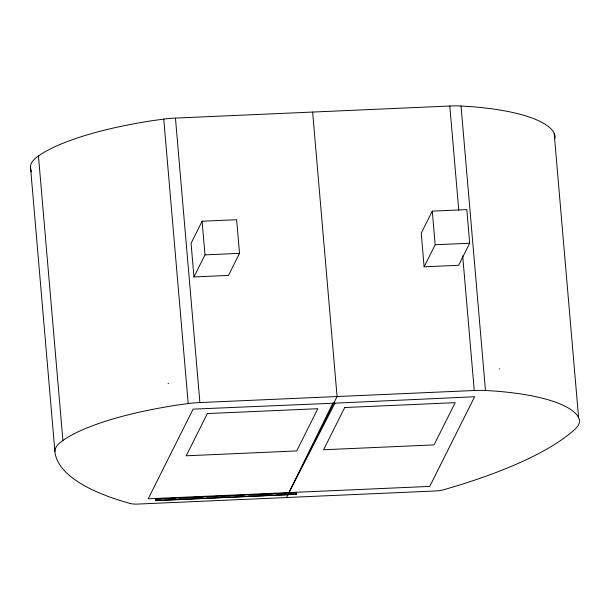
<?xml version="1.0" encoding="UTF-8"?>
<svg xmlns="http://www.w3.org/2000/svg" width="610" height="610" viewBox="0 0 610 610"><rect width="100%" height="100%" fill="white"/><g stroke="black" fill="none" stroke-linecap="round" stroke-linejoin="round"><path stroke-width="0.91" d="M202.101 221.239L191.06 243.298L193.95 276.932L228.475 275.415L239.516 253.356L236.627 219.722L202.101 221.239L204.99 254.873L193.95 276.932M155.497 499.102L296.368 492.72L296.506 494.291L155.634 500.673L155.497 499.102L161.208 498.85M155.634 500.673L155.596 498.911M286.502 497.524L337.071 396.538L312.633 112.057M432.276 211.121L421.236 233.18L424.125 266.814L458.651 265.297L469.692 243.237L466.803 209.604L432.276 211.121L435.166 244.755L424.125 266.814M296.407 494.481L296.368 492.72M31.407 171.944A396.401 103.486 -4.9 0 1 30.561 168.246L30.5 167.056A96.654 25.231 -4.9 0 1 38.453 155.992L41.899 153.636A176.183 45.994 -4.9 0 1 152.096 120.711L164.441 118.988A38.987 10.179 -4.9 0 1 175.451 118.088L449.814 106.026A38.987 10.179 -4.9 0 1 460.397 105.972L471.538 106.666A176.183 45.994 -4.9 0 1 552.98 131.158L554.162 133.315A96.654 25.231 -4.9 0 1 554.795 138.607M54.938 451.537A96.654 25.231 -4.9 0 1 62.899 440.481L66.345 438.117A176.183 45.994 -4.9 0 1 176.534 405.192L188.886 403.469A38.987 10.179 -4.9 0 1 199.897 402.57L474.252 390.507A38.987 10.179 -4.9 0 1 484.836 390.453L495.976 391.147A176.183 45.994 -4.9 0 1 577.418 415.646L578.6 417.804A96.654 25.231 -4.9 0 1 575.588 428.639L574.3 429.897A396.401 103.479 -4.9 0 1 456.852 485.85L443.973 489.655A11.224 2.928 -4.9 0 1 435.372 490.981L137.639 504.074A11.224 2.928 -4.9 0 1 130.006 503.456L120.437 500.642A396.401 103.486 -4.9 0 1 54.999 452.734L30.5 167.056M168.093 383.454L168.551 383.377M204.99 254.873L239.516 253.356M435.166 244.755L469.692 243.237M165.013 498.683L175.474 498.225M179.279 498.057L188.795 497.638M192.6 497.47L203.061 497.013M206.866 496.845L217.328 496.38M221.133 496.212L230.641 495.8M234.446 495.633L243.962 495.213M248.712 495L258.228 494.58M262.033 494.42L272.495 493.955M276.299 493.787L286.761 493.33M289.62 493.2L296.277 492.911M155.733 500.482L296.506 494.291M499.277 368.837L499.674 368.875M554.162 133.315L578.6 417.804M461.03 106.003L485.468 390.484M449.814 106.026L458.773 210.336M462.685 255.849L474.252 390.507M175.451 118.088L199.897 402.57M163.754 119.072L188.2 403.553M38.453 155.992L62.899 440.481M332.846 403.263L288.972 492.598L334.936 403.164L193.088 409.135L148.2 498.789L429.745 486.406L474.641 396.752L332.846 403.263M207.354 413.565L186.21 455.792L296.696 450.935L317.84 408.708L207.354 413.565M344.711 407.526L323.567 449.753L434.053 444.896L455.197 402.669L344.711 407.526"/></g></svg>
